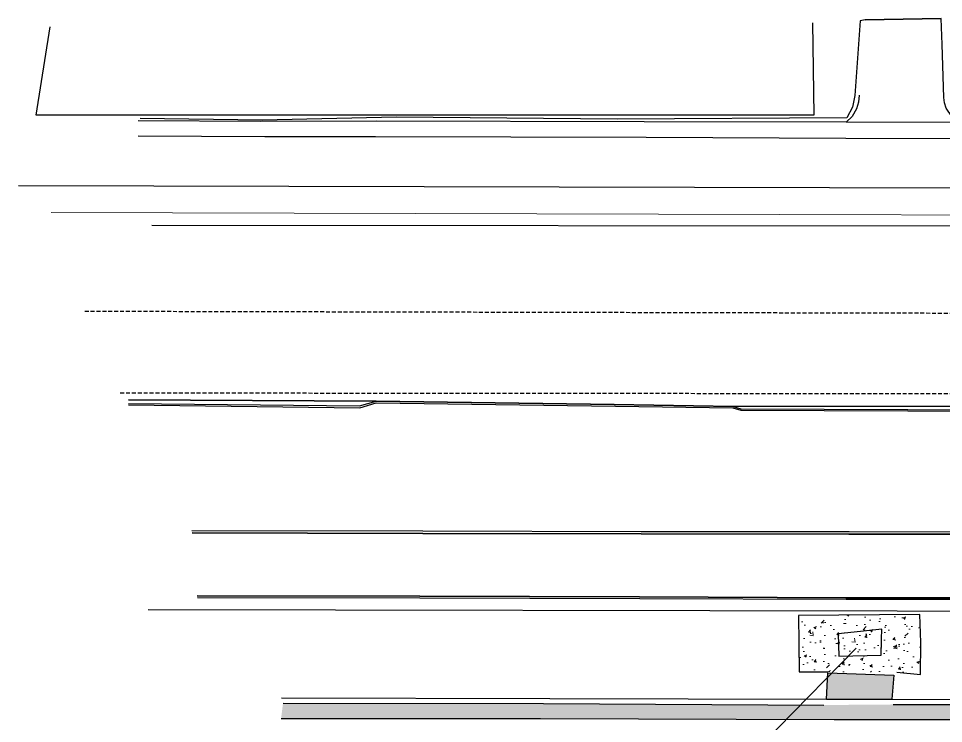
# Model space of a CAD drawing. Header units: feet. Extents: x 6437489 to 6438139, y 1883671 to 1884291.
# Drawn here: x 6437489.2 to 6437607.1, y 1883964.6 to 1884054.4 of the extents above; entities that cross this region are included whole.
import ezdxf
from ezdxf.lldxf.tags import DXFTag

# ---------------------------------------------------------------- set-up
doc = ezdxf.new("R2010")
doc.units = ezdxf.units.FT
doc.header["$MEASUREMENT"] = 0
doc.linetypes.add('DASHED', pattern=[0.75, 0.5, -0.25])
for name, color, linetype, lineweight in [('V-DETL-PATT-CONC-', 253, 'Continuous', 13), ('VF-FENC-LINE-', 253, 'FENCE', 25), ('VF-PVMT-EDGE-LINE-', 253, 'EDGEOFPAVEMENT', 35), ('VF-ROAD-STRP-WHIT-DASH-LINE-', 253, 'DASHED', 25), ('VF-ROAD-STRP-WHIT-LINE-', 253, 'Continuous', 25), ('VF-SSWR-PIPE-LINE-QLA-', 253, 'SEWER', 15), ('VF-STRM-PIPE-LINE-QLA-', 253, 'STORMDRAIN', 15), ('VF-TOPO-CONC-EDGE-LINE-', 253, 'Continuous', 25), ('VF-TOPO-CONC-GTFL-LINE-', 253, 'Continuous', 25), ('VF-TOPO-CONC-LIPG-LINE-', 253, 'Continuous', 25), ('VF-TOPO-CONC-TBCB-LINE-', 253, 'Continuous', 25), ('VF-TOPO-CONC-TBWK-LINE-', 253, 'Continuous', 35)]:
    doc.layers.add(name, color=color, linetype=linetype, lineweight=lineweight)
doc.styles.get("Standard").update_dxf_attribs({"font": 'arial.ttf'})
tags = doc.linetypes.add('EDGEOFPAVEMENT', pattern='A,1,-0.03,["EP",Standard,S=0.08,R=0,X=0,Y=-0.04],-0.16,1', length=2.19).pattern_tags.tags
tags[6] = DXFTag(74, 10)
tags = doc.linetypes.add('FENCE', pattern='A,0.5,-0.03,["X",Standard,S=0.08,R=0,X=0,Y=-0.04],-0.08,0.5', length=1.11).pattern_tags.tags
tags[6] = DXFTag(74, 10)
tags = doc.linetypes.add('SEWER', pattern='A,1,-0.03,["SS",Standard,S=0.08,R=0,X=0,Y=-0.04],-0.16,1', length=2.19).pattern_tags.tags
tags[6] = DXFTag(74, 10)
tags = doc.linetypes.add('STORMDRAIN', pattern='A,1,-0.03,["SD",Standard,S=0.08,R=0,X=0,Y=-0.04],-0.16,1', length=2.19).pattern_tags.tags
tags[6] = DXFTag(74, 10)

# ---------------------------------------------------------------- blocks, each defined once
blk = doc.blocks.new('207-Bellaire-Fence')
at = {"layer": 'VF-FENC-LINE-'}
blk.add_lwpolyline([(6437590.38, 1884053.86), (6437590.55, 1884042.09), (6437491.45, 1884042.1), (6437493.24, 1884053.35)], dxfattribs=at)

msp = doc.modelspace()

# ---------------------------------------------------------------- hatches: boundary and pattern name
at = {"layer": 'V-DETL-PATT-CONC-'}
h = msp.add_hatch(dxfattribs=at)
h.set_pattern_fill('AR-CONC', color=256, scale=0.5)
h.set_pattern_definition([(50, (1025.4142, -610.477), (3.586300913, -0.3137606749), [0.375, -4.125]), (355, (1025.4142, -610.477), (-0.693756668, 3.7609606685), [0.3, -3.3]), (100.45144446, (1025.713, -610.5032), (2.8925442336, 3.4471999548), [0.31870096, -3.50571056]), (46.1842, (1025.414, -609.477), (5.3362066534, -0.827596404), [0.5625, -6.1875]), (96.63563549, (1025.859, -609.546), (4.6733097284, 4.870593004), [0.47805171, -5.2585688]), (351.18416399, (1025.414, -609.477), (4.6733097253, 4.8705930013), [0.45, -4.950000005]), (21, (1025.9142, -609.727), (2.9845352606, -2.0130944533), [0.375, -4.125]), (326, (1025.9142, -609.727), (1.2165766596, 3.6257502252), [0.3, -3.3]), (71.45144474, (1026.163, -609.895), (4.2011118836, 1.612655764), [0.31870095, -3.50571056]), (37.5, (1025.4142, -610.4771), (0.06079927659, 1.66446926916), [0, -3.26, 0, -3.35, 0, -3.3125]), (7.5, (1025.4142, -610.477), (1.3153476872, 1.9720585594), [0, -1.91, 0, -3.185, 0, -1.2625]), (327.5, (1024.2992, -610.4771), (2.66911218086, -0.11277435867), [0, -1.25, 0, -3.9, 0, -5.175]), (317.5, (1023.7992, -610.477), (2.9159308467, 0.5005249117), [0, -1.625, 0, -2.59, 0, -3.675])])
h.paths.add_polyline_path([(6437796.91, 1883966.19), (6437798.01, 1883967.24), (6437798.89, 1883968.57), (6437799.45, 1883970.06), (6437799.67, 1883971.64), (6437799.77, 1883994.77), (6437799.58, 1883996.78), (6437799.06, 1883998.73), (6437798.22, 1884000.56), (6437797.09, 1884002.23), (6437795.7, 1884003.69), (6437793.91, 1884005), (6437791.9, 1884005.97), (6437789.76, 1884006.54), (6437787.54, 1884006.72), (6437784.47, 1884006.7), (6437780.37, 1884006.74), (6437763.56, 1884006.81), (6437758.97, 1884006.81), (6437758.85, 1884004.68), (6437763.28, 1884004.83), (6437780.3, 1884004.76), (6437784.44, 1884004.73), (6437787.39, 1884004.79), (6437789.22, 1884004.69), (6437791.01, 1884004.26), (6437792.69, 1884003.51), (6437794.2, 1884002.47), (6437795.72, 1884000.89), (6437796.86, 1883999.01), (6437797.57, 1883996.93), (6437797.8, 1883994.75), (6437797.72, 1883971.84), (6437797.59, 1883970.6), (6437797.17, 1883969.44), (6437796.47, 1883968.41), (6437795.39, 1883967.49), (6437794.1, 1883966.9), (6437792.69, 1883966.7), (6437788.85, 1883966.66), (6437784.52, 1883966.75), (6437780.61, 1883966.73), (6437776.37, 1883966.77), (6437741.05, 1883966.7), (6437703.45, 1883966.81), (6437669.18, 1883966.9), (6437649.1, 1883966.94), (6437636.85, 1883966.96), (6437600.7, 1883967), (6437591.85, 1883966.93), (6437556.1, 1883967.14), (6437522.91, 1883967.17), (6437522.67, 1883965.23), (6437555.73, 1883965.21), (6437593.18, 1883965.09), (6437601.3, 1883965.1), (6437636.17, 1883965.01), (6437649.01, 1883965), (6437669.07, 1883965.05), (6437703.36, 1883964.98), (6437741.16, 1883964.86), (6437776.3, 1883964.74), (6437780.51, 1883964.72), (6437784.25, 1883964.75), (6437788.85, 1883964.72), (6437792.67, 1883964.7), (6437794.18, 1883964.89), (6437795.62, 1883965.39)])
h.paths.add_polyline_path([(6437600.77, 1883970.73), (6437592.35, 1883971.02), (6437592.17, 1883967.66), (6437600.53, 1883967.67)], flags=17)
h = msp.add_hatch(dxfattribs=at)
h.set_pattern_fill('AR-CONC', color=256, scale=0.5)
h.set_pattern_definition([(50, (0, 0), (3.586300913, -0.3137606749), [0.375, -4.125]), (355, (0, 0), (-0.693756668, 3.7609606685), [0.3, -3.3]), (100.45144446, (0.299, -0.026), (2.8925442336, 3.4471999548), [0.31870096, -3.50571056]), (46.1842, (0, 1), (5.3362066534, -0.827596404), [0.5625, -6.1875]), (96.63563549, (0.4447, 0.931), (4.6733097284, 4.870593004), [0.47805171, -5.2585688]), (351.18416399, (0, 1), (4.6733097253, 4.8705930013), [0.45, -4.950000005]), (21, (0.5, 0.75), (2.9845352606, -2.0130944533), [0.375, -4.125]), (326, (0.5, 0.75), (1.2165766596, 3.6257502252), [0.3, -3.3]), (71.45144474, (0.7487, 0.5822), (4.2011118836, 1.612655764), [0.31870095, -3.50571056]), (37.5, (0, 0), (0.06079927659, 1.66446926916), [0, -3.26, 0, -3.35, 0, -3.3125]), (7.5, (0, 0), (1.3153476872, 1.9720585594), [0, -1.91, 0, -3.185, 0, -1.2625]), (327.5, (-1.115, 0), (2.66911218086, -0.11277435867), [0, -1.25, 0, -3.9, 0, -5.175]), (317.5, (-1.615, 0), (2.9159308467, 0.5005249117), [0, -1.625, 0, -2.59, 0, -3.675])])
h.paths.add_polyline_path([(6437604.18, 1883970.82), (6437604.2, 1883974.9), (6437604.07, 1883978.47), (6437588.62, 1883978.35), (6437588.71, 1883971.16), (6437592.28, 1883971.17), (6437601.15, 1883971.1)])

# ---------------------------------------------------------------- linework, layer by layer
at = {"layer": 'VF-FENC-LINE-'}
msp.add_lwpolyline([(6437505.74, 1883979.09), (6437696.66, 1883978.77)], dxfattribs=at)
at = {"layer": 'VF-PVMT-EDGE-LINE-', "flags": 128}
for points in [[(6437503.21, 1884005.81), (6437534.79, 1884005.65), (6437565.12, 1884005.24), (6437580.29, 1884004.98), (6437613.1, 1884005.03), (6437636.94, 1884004.99), (6437656.99, 1884004.97)], [(6437664.43, 1883988.6), (6437655.51, 1883988.6), (6437624.57, 1883988.69), (6437595.02, 1883988.71), (6437568.56, 1883988.76), (6437540.75, 1883988.8), (6437511.34, 1883988.88)], [(6437666.97, 1883980.56), (6437654.54, 1883980.47), (6437624.98, 1883980.58), (6437594.64, 1883980.58), (6437568.36, 1883980.73), (6437540.33, 1883980.81), (6437511.95, 1883980.86)]]:
    msp.add_lwpolyline(points, dxfattribs=at)
at = {"layer": 'VF-ROAD-STRP-WHIT-DASH-LINE-'}
for p, q in [((6437497.64, 1884017.12), (6437778.9, 1884016.5)), ((6437502.15, 1884006.71), (6437777.65, 1884006.47))]:
    msp.add_line(p, q, dxfattribs=at)
at = {"layer": 'VF-ROAD-STRP-WHIT-LINE-'}
for p, q in [((6437489.19, 1884033.12), (6437763.19, 1884032.45)), ((6437780.73, 1884027.79), (6437506.17, 1884028.03))]:
    msp.add_line(p, q, dxfattribs=at)
at = {"layer": 'VF-SSWR-PIPE-LINE-QLA-', "ltscale": 0.6}
msp.add_lwpolyline([(6437493.36, 1884029.67), (6437710.09, 1884029.08)], dxfattribs=at)
at = {"layer": 'VF-STRM-PIPE-LINE-QLA-'}
msp.add_line((6437570.25, 1883947.96), (6437595.98, 1883974.19), dxfattribs=at)
at = {"layer": 'VF-TOPO-CONC-EDGE-LINE-'}
for p, q in [((6437597.1, 1884054.23), (6437596.47, 1884054.09)), ((6437592.17, 1883967.66), (6437592.35, 1883971.02)), ((6437592.35, 1883971.02), (6437600.77, 1883970.73)), ((6437600.77, 1883970.73), (6437600.53, 1883967.67))]:
    msp.add_line(p, q, dxfattribs=at)
for points in [[(6437609.22, 1884041.16), (6437608.15, 1884041.91), (6437607.43, 1884043), (6437607.22, 1884043.66), (6437607.14, 1884044.35), (6437606.92, 1884051.1), (6437606.82, 1884054.41)], [(6437596.33, 1884044.63), (6437596.27, 1884043.74), (6437596.01, 1884042.88), (6437595.46, 1884041.94), (6437594.68, 1884041.18)], [(6437503.22, 1884005.19), (6437532.69, 1884004.82), (6437534.78, 1884005.43), (6437565.31, 1884005.01), (6437580.26, 1884004.8), (6437581.25, 1884004.5), (6437613.19, 1884004.36), (6437636.95, 1884004.26), (6437655.35, 1884003.97)], [(6437655.6, 1883988.86), (6437624.47, 1883988.96), (6437595.07, 1883988.98), (6437568.56, 1883988.99), (6437540.72, 1883989.08), (6437511.29, 1883989.14)], [(6437666.96, 1883980.3), (6437654.67, 1883980.27), (6437624.97, 1883980.37), (6437594.68, 1883980.38), (6437568.4, 1883980.46), (6437540.33, 1883980.54), (6437512, 1883980.59)], [(6437601.15, 1883971.1), (6437604.18, 1883970.82), (6437604.2, 1883974.9), (6437604.07, 1883978.47), (6437588.62, 1883978.35)], [(6437588.62, 1883978.35), (6437588.67, 1883974.79), (6437588.71, 1883971.16), (6437592.28, 1883971.17)], [(6437599.2, 1883975.34), (6437599.23, 1883976.61), (6437596.53, 1883976.32), (6437593.67, 1883976.01), (6437593.76, 1883973.14), (6437599.16, 1883973.3)], [(6437599.16, 1883973.3), (6437599.2, 1883975.34)]]:
    msp.add_lwpolyline(points, dxfattribs=at)
at = {"layer": 'VF-TOPO-CONC-GTFL-LINE-'}
for p, q in [((6437522.91, 1883967.17), (6437556.1, 1883967.14)), ((6437556.1, 1883967.14), (6437591.85, 1883966.93)), ((6437600.7, 1883967), (6437636.85, 1883966.96))]:
    msp.add_line(p, q, dxfattribs=at)
msp.add_lwpolyline([(6437658.42, 1884040.96), (6437636.62, 1884040.99), (6437609.22, 1884041.16), (6437594.68, 1884041.18), (6437568.94, 1884041.22), (6437534.84, 1884041.32), (6437520.02, 1884041.3), (6437504.46, 1884041.36)], dxfattribs=at)
at = {"layer": 'VF-TOPO-CONC-LIPG-LINE-'}
for p, q in [((6437522.67, 1883965.23), (6437555.73, 1883965.21)), ((6437555.73, 1883965.21), (6437593.18, 1883965.09)), ((6437593.18, 1883965.09), (6437601.3, 1883965.1)), ((6437601.3, 1883965.1), (6437636.17, 1883965.01))]:
    msp.add_line(p, q, dxfattribs=at)
msp.add_lwpolyline([(6437645.58, 1884039.03), (6437637.69, 1884039.03), (6437608.56, 1884039.09), (6437594.64, 1884039.11), (6437569.21, 1884039.25), (6437534.68, 1884039.35), (6437520.6, 1884039.32), (6437504.45, 1884039.43)], dxfattribs=at)
at = {"layer": 'VF-TOPO-CONC-TBCB-LINE-'}
for p, q in [((6437522.7, 1883967.83), (6437556.91, 1883967.78)), ((6437556.91, 1883967.78), (6437592.17, 1883967.66)), ((6437592.17, 1883967.66), (6437600.53, 1883967.67)), ((6437600.53, 1883967.67), (6437638.16, 1883967.61))]:
    msp.add_line(p, q, dxfattribs=at)
for points in [[(6437596.47, 1884054.09), (6437595.8, 1884044.6), (6437595.49, 1884043.11), (6437594.76, 1884041.75), (6437565.52, 1884041.6), (6437537.36, 1884041.82)], [(6437537.36, 1884041.82), (6437520.24, 1884041.47), (6437504.71, 1884041.65)], [(6437503.23, 1884005.34), (6437532.65, 1884005.05), (6437534.79, 1884005.65)], [(6437580.29, 1884004.98), (6437581.26, 1884004.67), (6437613.17, 1884004.55), (6437636.98, 1884004.46), (6437658.9, 1884004.47)]]:
    msp.add_lwpolyline(points, dxfattribs=at)
at = {"layer": 'VF-TOPO-CONC-TBWK-LINE-'}
msp.add_line((6437606.82, 1884054.41), (6437597.1, 1884054.23), dxfattribs=at)

# ---------------------------------------------------------------- block references
at = {"layer": 'V-DETL-PATT-CONC-'}
msp.add_blockref('207-Bellaire-Fence', (0, 0), dxfattribs=at)

doc.saveas('drawing.dxf')
